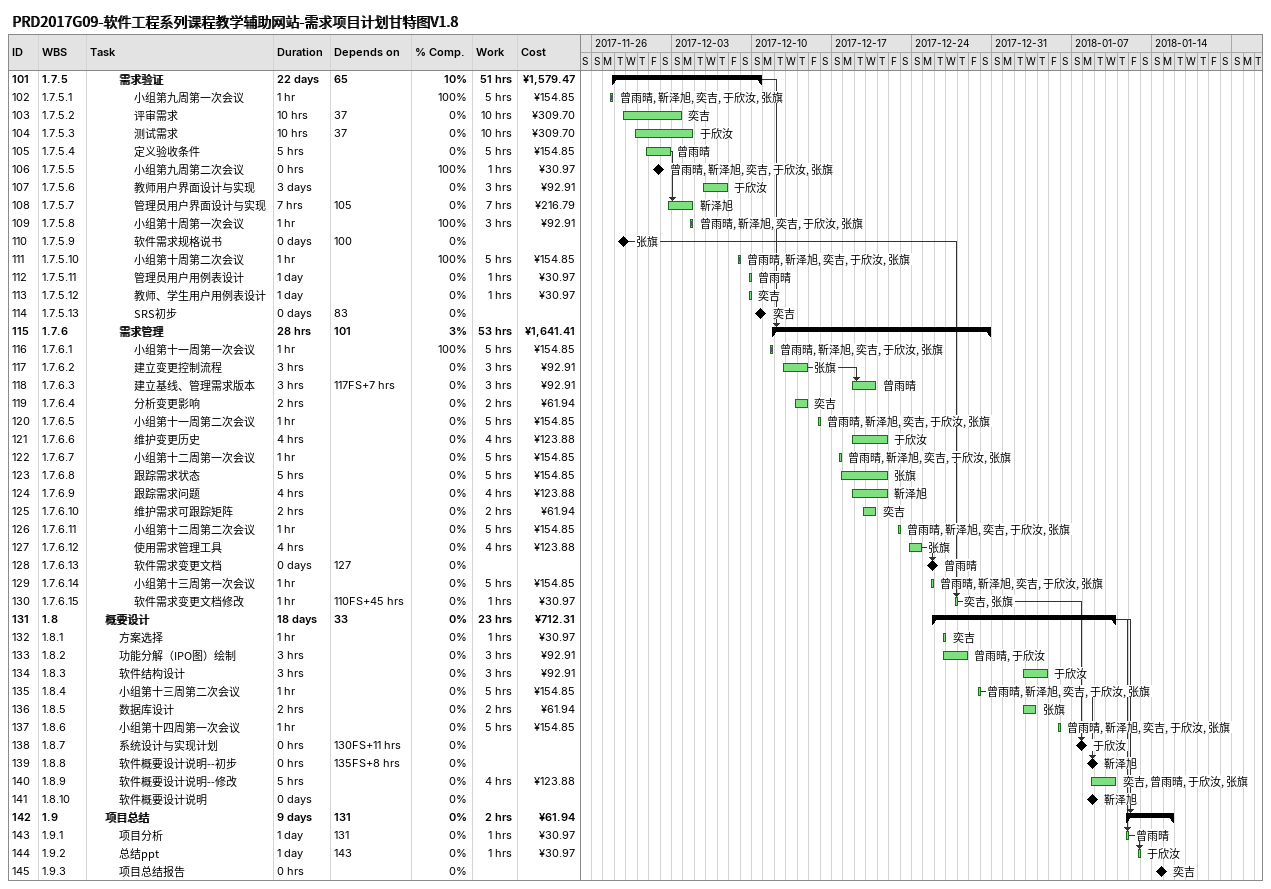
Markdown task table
PRD2017G09-软件工程系列课程教学辅助网站-需求项目计划甘特图V1.8

| ID | WBS | Task | Duration | Start | Finish | Predecessors | Resources | % complete | Work (h) | Cost (¥) |
|---|---|---|---|---|---|---|---|---|---|---|
| 101 | 1.7.5 | **需求验证** | 22d | 2017-11-27 | 2017-12-10 | 65 |  | 10 | 51 | 1579.47 |
| 102 | 1.7.5.1 | 小组第九周第一次会议 | 1h | 2017-11-27 | 2017-11-27 |  | 曾雨晴, 靳泽旭, 奕吉, 于欣汝, 张旗 | 100 | 5 | 154.85 |
| 103 | 1.7.5.2 | 评审需求 | 10h | 2017-11-28 | 2017-12-03 | 37 | 奕吉 | 0 | 10 | 309.70 |
| 104 | 1.7.5.3 | 测试需求 | 10h | 2017-11-29 | 2017-12-04 | 37 | 于欣汝 | 0 | 10 | 309.70 |
| 105 | 1.7.5.4 | 定义验收条件 | 5h | 2017-11-30 | 2017-12-02 |  | 曾雨晴 | 0 | 5 | 154.85 |
| 106 | 1.7.5.5 | 小组第九周第二次会议 | 0h | 2017-12-01 | 2017-12-01 |  | 曾雨晴, 靳泽旭, 奕吉, 于欣汝, 张旗 | 100 | 1 | 30.97 |
| 107 | 1.7.5.6 | 教师用户界面设计与实现 | 3d | 2017-12-05 | 2017-12-07 |  | 于欣汝 | 0 | 3 | 92.91 |
| 108 | 1.7.5.7 | 管理员用户界面设计与实现 | 7h | 2017-12-02 | 2017-12-04 | 105 | 靳泽旭 | 0 | 7 | 216.79 |
| 109 | 1.7.5.8 | 小组第十周第一次会议 | 1h | 2017-12-04 | 2017-12-04 |  | 曾雨晴, 靳泽旭, 奕吉, 于欣汝, 张旗 | 100 | 3 | 92.91 |
| 110 | 1.7.5.9 | 软件需求规格说书 | 0d | 2017-11-28 | 2017-11-28 | 100 | 张旗 | 0 |  |  |
| 111 | 1.7.5.10 | 小组第十周第二次会议 | 1h | 2017-12-08 | 2017-12-08 |  | 曾雨晴, 靳泽旭, 奕吉, 于欣汝, 张旗 | 100 | 5 | 154.85 |
| 112 | 1.7.5.11 | 管理员用户用例表设计 | 1d | 2017-12-09 | 2017-12-09 |  | 曾雨晴 | 0 | 1 | 30.97 |
| 113 | 1.7.5.12 | 教师、学生用户用例表设计 | 1d | 2017-12-09 | 2017-12-09 |  | 奕吉 | 0 | 1 | 30.97 |
| 114 | 1.7.5.13 | SRS初步 | 0d | 2017-12-10 | 2017-12-10 | 83 | 奕吉 | 0 |  |  |
| 115 | 1.7.6 | **需求管理** | 28h | 2017-12-11 | 2017-12-30 | 101 |  | 3 | 53 | 1641.41 |
| 116 | 1.7.6.1 | 小组第十一周第一次会议 | 1h | 2017-12-11 | 2017-12-11 |  | 曾雨晴, 靳泽旭, 奕吉, 于欣汝, 张旗 | 100 | 5 | 154.85 |
| 117 | 1.7.6.2 | 建立变更控制流程 | 3h | 2017-12-12 | 2017-12-14 |  | 张旗 | 0 | 3 | 92.91 |
| 118 | 1.7.6.3 | 建立基线、管理需求版本 | 3h | 2017-12-18 | 2017-12-20 | 117FS+7h | 曾雨晴 | 0 | 3 | 92.91 |
| 119 | 1.7.6.4 | 分析变更影响 | 2h | 2017-12-13 | 2017-12-14 |  | 奕吉 | 0 | 2 | 61.94 |
| 120 | 1.7.6.5 | 小组第十一周第二次会议 | 1h | 2017-12-15 | 2017-12-15 |  | 曾雨晴, 靳泽旭, 奕吉, 于欣汝, 张旗 | 0 | 5 | 154.85 |
| 121 | 1.7.6.6 | 维护变更历史 | 4h | 2017-12-18 | 2017-12-21 |  | 于欣汝 | 0 | 4 | 123.88 |
| 122 | 1.7.6.7 | 小组第十二周第一次会议 | 1h | 2017-12-17 | 2017-12-17 |  | 曾雨晴, 靳泽旭, 奕吉, 于欣汝, 张旗 | 0 | 5 | 154.85 |
| 123 | 1.7.6.8 | 跟踪需求状态 | 5h | 2017-12-17 | 2017-12-21 |  | 张旗 | 0 | 5 | 154.85 |
| 124 | 1.7.6.9 | 跟踪需求问题 | 4h | 2017-12-18 | 2017-12-21 |  | 靳泽旭 | 0 | 4 | 123.88 |
| 125 | 1.7.6.10 | 维护需求可跟踪矩阵 | 2h | 2017-12-19 | 2017-12-20 |  | 奕吉 | 0 | 2 | 61.94 |
| 126 | 1.7.6.11 | 小组第十二周第二次会议 | 1h | 2017-12-22 | 2017-12-22 |  | 曾雨晴, 靳泽旭, 奕吉, 于欣汝, 张旗 | 0 | 5 | 154.85 |
| 127 | 1.7.6.12 | 使用需求管理工具 | 4h | 2017-12-23 | 2017-12-24 |  | 张旗 | 0 | 4 | 123.88 |
| 128 | 1.7.6.13 | 软件需求变更文档 | 0d | 2017-12-25 | 2017-12-25 | 127 | 曾雨晴 | 0 |  |  |
| 129 | 1.7.6.14 | 小组第十三周第一次会议 | 1h | 2017-12-25 | 2017-12-25 |  | 曾雨晴, 靳泽旭, 奕吉, 于欣汝, 张旗 | 0 | 5 | 154.85 |
| 130 | 1.7.6.15 | 软件需求变更文档修改 | 1h | 2017-12-27 | 2017-12-27 | 110FS+45h | 奕吉, 张旗 | 0 | 1 | 30.97 |
| 131 | 1.8 | **概要设计** | 18d | 2017-12-25 | 2018-01-10 | 33 |  | 0 | 23 | 712.31 |
| 132 | 1.8.1 | 方案选择 | 1h | 2017-12-26 | 2017-12-26 |  | 奕吉 | 0 | 1 | 30.97 |
| 133 | 1.8.2 | 功能分解（IPO图）绘制 | 3h | 2017-12-26 | 2017-12-28 |  | 曾雨晴, 于欣汝 | 0 | 3 | 92.91 |
| 134 | 1.8.3 | 软件结构设计 | 3h | 2018-01-02 | 2018-01-04 |  | 于欣汝 | 0 | 3 | 92.91 |
| 135 | 1.8.4 | 小组第十三周第二次会议 | 1h | 2017-12-29 | 2017-12-29 |  | 曾雨晴, 靳泽旭, 奕吉, 于欣汝, 张旗 | 0 | 5 | 154.85 |
| 136 | 1.8.5 | 数据库设计 | 2h | 2018-01-02 | 2018-01-03 |  | 张旗 | 0 | 2 | 61.94 |
| 137 | 1.8.6 | 小组第十四周第一次会议 | 1h | 2018-01-05 | 2018-01-05 |  | 曾雨晴, 靳泽旭, 奕吉, 于欣汝, 张旗 | 0 | 5 | 154.85 |
| 138 | 1.8.7 | 系统设计与实现计划 | 0h | 2018-01-07 | 2018-01-07 | 130FS+11h | 于欣汝 | 0 |  |  |
| 139 | 1.8.8 | 软件概要设计说明--初步 | 0h | 2018-01-08 | 2018-01-08 | 135FS+8h | 靳泽旭 | 0 |  |  |
| 140 | 1.8.9 | 软件概要设计说明--修改 | 5h | 2018-01-08 | 2018-01-10 |  | 奕吉, 曾雨晴, 于欣汝, 张旗 | 0 | 4 | 123.88 |
| 141 | 1.8.10 | 软件概要设计说明 | 0d | 2018-01-08 | 2018-01-08 |  | 靳泽旭 | 0 |  |  |
| 142 | 1.9 | **项目总结** | 9d | 2018-01-11 | 2018-01-15 | 131 |  | 0 | 2 | 61.94 |
| 143 | 1.9.1 | 项目分析 | 1d | 2018-01-11 | 2018-01-11 | 131 | 曾雨晴 | 0 | 1 | 30.97 |
| 144 | 1.9.2 | 总结ppt | 1d | 2018-01-12 | 2018-01-12 | 143 | 于欣汝 | 0 | 1 | 30.97 |
| 145 | 1.9.3 | 项目总结报告 | 0h | 2018-01-14 | 2018-01-14 |  | 奕吉 | 0 |  |  |
